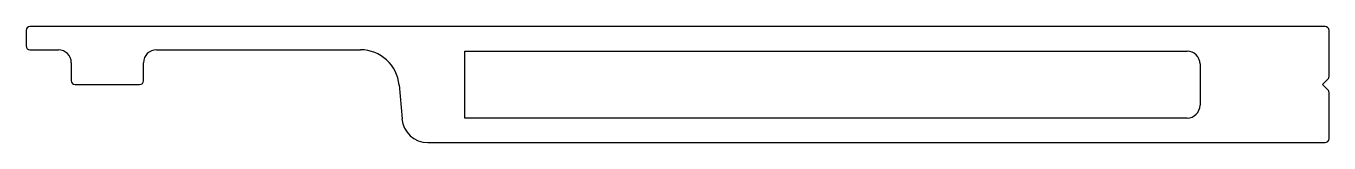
# Model space of a CAD drawing. Extents: x 1333 to 1434, y 2161 to 2170.
import ezdxf

# ---------------------------------------------------------------- set-up
doc = ezdxf.new("R2010")
doc.units = 0
doc.layers.get('0').update_dxf_attribs({"linetype": 'CONTINUOUS'})

msp = doc.modelspace()

# ---------------------------------------------------------------- linework, layer by layer
for p, q in [((1333.09, 2169.71), (1333.09, 2168.51)), ((1433.79, 2170.01), (1333.39, 2170.01)), ((1434.09, 2166.14), (1434.09, 2169.71)), ((1333.39, 2168.21), (1335.59, 2168.21)), ((1343.19, 2168.21), (1359.01, 2168.21)), ((1367.09, 2162.91), (1367.09, 2168.11)), ((1367.09, 2168.11), (1423.09, 2168.11)), ((1336.59, 2167.21), (1336.59, 2165.81)), ((1342.19, 2165.81), (1342.19, 2167.21)), ((1424.09, 2167.11), (1424.09, 2163.91)), ((1336.89, 2165.51), (1341.89, 2165.51)), ((1362, 2165.48), (1362.23, 2162.84)), ((1433.59, 2165.51), (1434, 2165.93)), ((1434, 2165.1), (1433.59, 2165.51)), ((1434.09, 2161.31), (1434.09, 2164.89)), ((1423.09, 2162.91), (1367.09, 2162.91)), ((1364.22, 2161.01), (1433.79, 2161.01))]:
    msp.add_line(p, q)
for centre, radius, start, end in [((1333.39, 2169.71), 0.3, 90, 180), ((1433.79, 2169.71), 0.3, 0, 90), ((1333.39, 2168.51), 0.3, 180, 270), ((1335.59, 2167.21), 1, 0, 90), ((1343.19, 2167.21), 1, 90, 180), ((1359.01, 2165.21), 3, 5, 90), ((1423.09, 2167.11), 1, 0, 90), ((1336.89, 2165.81), 0.3, 180, 270), ((1341.89, 2165.81), 0.3, 270, 0), ((1433.79, 2166.14), 0.3, 315, 0), ((1433.79, 2164.89), 0.3, 0, 45), ((1423.09, 2163.91), 1, 270, 0), ((1364.22, 2163.01), 2, 185, 270), ((1433.79, 2161.31), 0.3, 270, 360)]:
    msp.add_arc(centre, radius, start, end)

doc.saveas('drawing.dxf')
